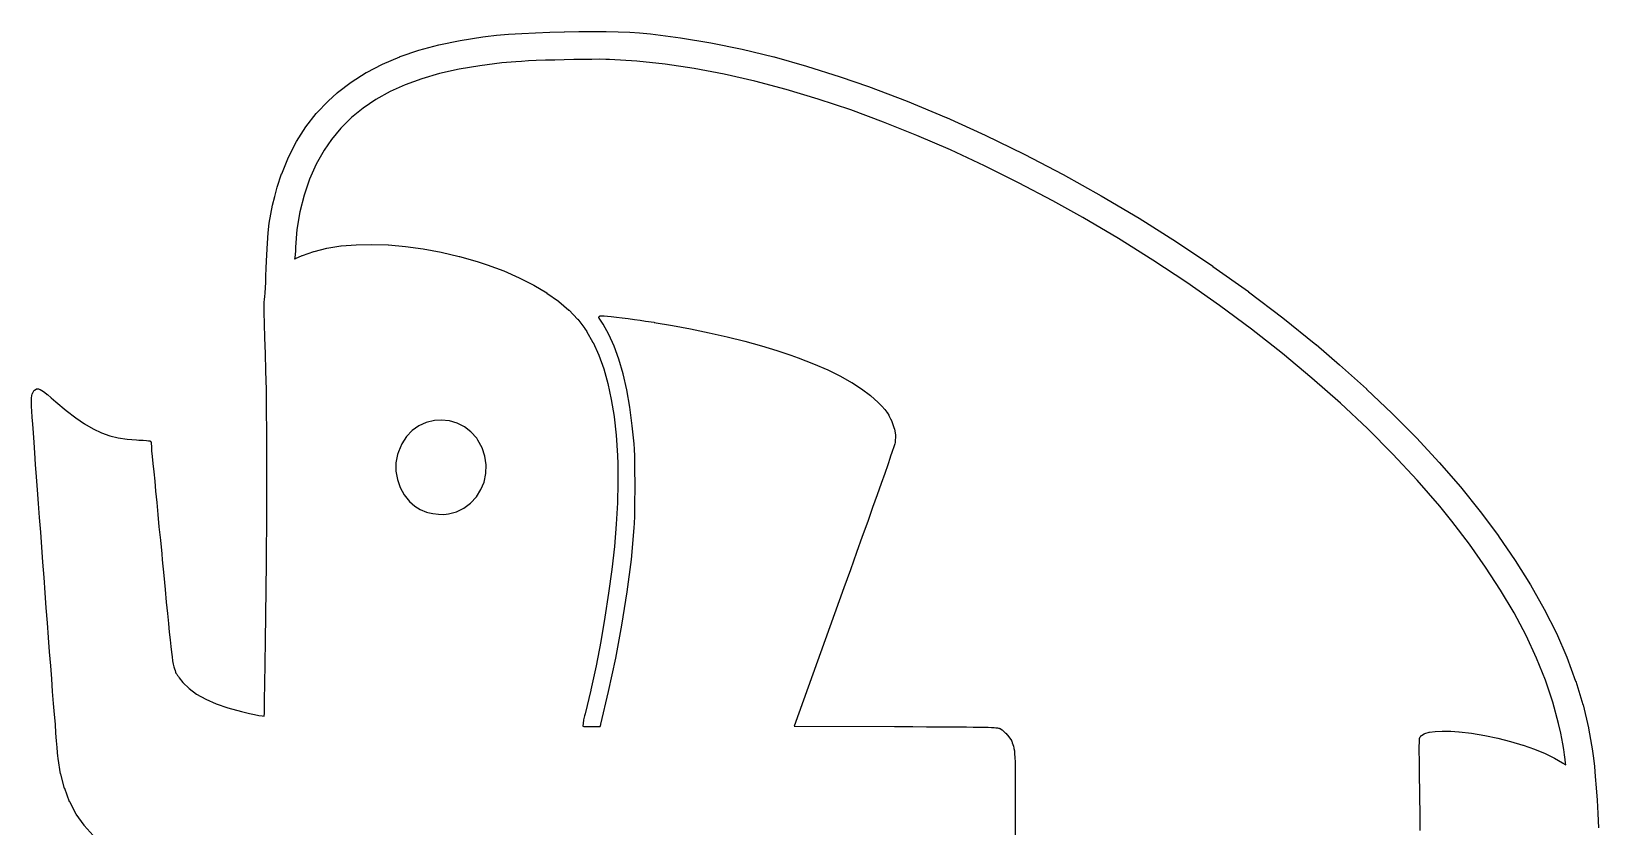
# Model space of a CAD drawing. Extents: x 145 to 168.2, y -88.9 to -63.3.
# Drawn here: x 154.51 to 159.67, y -83.3 to -80.68 of the extents above; entities that cross this region are included whole.
import ezdxf

# ---------------------------------------------------------------- set-up
doc = ezdxf.new("R2010")
doc.units = 0
doc.header["$MEASUREMENT"] = 0
doc.layers.add('BLACK', color=7, linetype='CONTINUOUS')

msp = doc.modelspace()

# ---------------------------------------------------------------- linework, layer by layer
at = {"layer": 'BLACK', "linetype": 'CONTINUOUS'}
for p, q in [((156.125, -80.6889), (156.17, -80.6865)), ((156.17, -80.6865), (156.217, -80.6846)), ((156.17, -80.6865), (156.17, -80.6865)), ((156.17, -80.6865), (156.17, -80.6865)), ((156.217, -80.6846), (156.264, -80.6832)), ((156.217, -80.6846), (156.217, -80.6846)), ((156.217, -80.6846), (156.217, -80.6846)), ((156.264, -80.6832), (156.264, -80.6832)), ((156.264, -80.6832), (156.265, -80.6832)), ((156.265, -80.6832), (156.312, -80.6824)), ((156.312, -80.6824), (156.358, -80.6821)), ((156.312, -80.6824), (156.312, -80.6824)), ((156.312, -80.6824), (156.312, -80.6824)), ((156.358, -80.6821), (156.358, -80.6821)), ((156.358, -80.6821), (156.358, -80.6821)), ((156.358, -80.6821), (156.401, -80.6824)), ((156.401, -80.6824), (156.402, -80.6825)), ((156.402, -80.6825), (156.402, -80.6824)), ((156.402, -80.6824), (156.442, -80.6834)), ((156.442, -80.6834), (156.442, -80.6834)), ((156.442, -80.6834), (156.442, -80.6834)), ((156.442, -80.6834), (156.48, -80.685)), ((156.48, -80.685), (156.48, -80.685)), ((156.48, -80.685), (156.48, -80.685)), ((156.48, -80.685), (156.512, -80.6873)), ((155.785, -80.7442), (155.851, -80.7264)), ((155.851, -80.7263), (155.921, -80.7117)), ((155.851, -80.7264), (155.851, -80.7263)), ((155.851, -80.7264), (155.851, -80.7264)), ((155.921, -80.7117), (155.996, -80.7002)), ((155.921, -80.7117), (155.921, -80.7117)), ((155.921, -80.7117), (155.921, -80.7117)), ((155.996, -80.7002), (156.005, -80.699)), ((155.996, -80.7002), (155.996, -80.7002)), ((155.996, -80.7002), (155.996, -80.7002)), ((156.005, -80.699), (156.041, -80.6952)), ((156.005, -80.699), (156.005, -80.699)), ((156.005, -80.699), (156.005, -80.699)), ((156.041, -80.6952), (156.081, -80.6918)), ((156.041, -80.6952), (156.041, -80.6952)), ((156.041, -80.6952), (156.041, -80.6952)), ((156.081, -80.6918), (156.124, -80.6889)), ((156.081, -80.6918), (156.081, -80.6918)), ((156.081, -80.6918), (156.081, -80.6918)), ((156.124, -80.6889), (156.125, -80.6889)), ((156.125, -80.6889), (156.125, -80.6889)), ((156.512, -80.6873), (156.512, -80.6873)), ((156.512, -80.6873), (156.512, -80.6873)), ((156.512, -80.6873), (156.548, -80.6907)), ((156.548, -80.6907), (156.548, -80.6907)), ((156.548, -80.6907), (156.548, -80.6907)), ((156.548, -80.6907), (156.647, -80.703)), ((156.647, -80.703), (156.647, -80.703)), ((156.647, -80.703), (156.647, -80.703)), ((156.647, -80.703), (156.747, -80.7196)), ((156.747, -80.7196), (156.747, -80.7197)), ((156.747, -80.7197), (156.747, -80.7197)), ((156.747, -80.7197), (156.85, -80.7408)), ((155.666, -80.7898), (155.723, -80.7655)), ((155.666, -80.7899), (155.666, -80.7898)), ((155.666, -80.79), (155.666, -80.7899)), ((155.723, -80.7654), (155.724, -80.7653)), ((155.723, -80.7655), (155.723, -80.7654)), ((155.724, -80.7653), (155.785, -80.7443)), ((155.785, -80.7443), (155.785, -80.7442)), ((155.785, -80.7443), (155.785, -80.7443)), ((156.059, -80.7861), (155.986, -80.7951)), ((156.105, -80.782), (156.059, -80.7861)), ((156.123, -80.7808), (156.105, -80.782)), ((156.146, -80.7796), (156.123, -80.7808)), ((156.172, -80.7785), (156.146, -80.7796)), ((156.146, -80.7796), (156.146, -80.7796)), ((156.202, -80.7774), (156.172, -80.7785)), ((156.172, -80.7785), (156.172, -80.7785)), ((156.233, -80.7765), (156.202, -80.7774)), ((156.264, -80.7757), (156.233, -80.7765)), ((156.233, -80.7765), (156.233, -80.7765)), ((156.296, -80.7751), (156.264, -80.7757)), ((156.264, -80.7757), (156.264, -80.7757)), ((156.326, -80.7746), (156.296, -80.7751)), ((156.296, -80.7751), (156.296, -80.7751)), ((156.355, -80.7743), (156.326, -80.7746)), ((156.326, -80.7746), (156.326, -80.7746)), ((156.38, -80.7742), (156.355, -80.7743)), ((156.355, -80.7743), (156.355, -80.7743)), ((156.401, -80.7744), (156.38, -80.7742)), ((156.413, -80.7747), (156.401, -80.7744)), ((156.503, -80.7798), (156.413, -80.7747)), ((156.596, -80.7896), (156.503, -80.7798)), ((156.692, -80.8039), (156.596, -80.7896)), ((156.85, -80.7408), (156.85, -80.7408)), ((156.85, -80.7408), (156.85, -80.7408)), ((156.85, -80.7408), (156.954, -80.7664)), ((156.954, -80.7664), (156.955, -80.7664)), ((156.955, -80.7664), (156.955, -80.7664)), ((156.955, -80.7664), (157.062, -80.7965)), ((155.563, -80.849), (155.612, -80.8179)), ((155.612, -80.8179), (155.613, -80.8178)), ((155.613, -80.8177), (155.666, -80.79)), ((155.613, -80.8178), (155.613, -80.8177)), ((155.795, -80.838), (155.741, -80.8578)), ((155.854, -80.8209), (155.795, -80.838)), ((155.918, -80.8067), (155.854, -80.8209)), ((155.986, -80.7951), (155.918, -80.8067)), ((156.791, -80.8226), (156.692, -80.8039)), ((156.892, -80.8457), (156.791, -80.8226)), ((157.062, -80.7965), (157.062, -80.7966)), ((157.062, -80.7966), (157.062, -80.7966)), ((157.062, -80.7966), (157.172, -80.8314)), ((157.172, -80.8314), (157.172, -80.8314)), ((157.172, -80.8314), (157.172, -80.8314)), ((157.172, -80.8314), (157.266, -80.8638)), ((155.487, -80.9115), (155.517, -80.8842)), ((155.517, -80.8842), (155.518, -80.8841)), ((155.518, -80.8839), (155.563, -80.8493)), ((155.518, -80.8841), (155.518, -80.8839)), ((155.563, -80.8492), (155.563, -80.849)), ((155.563, -80.8493), (155.563, -80.8492)), ((155.691, -80.8804), (155.644, -80.906)), ((155.741, -80.8578), (155.691, -80.8804)), ((156.995, -80.8731), (156.892, -80.8457)), ((157.1, -80.9048), (156.995, -80.8731)), ((157.266, -80.8638), (157.266, -80.8638)), ((157.266, -80.8638), (157.266, -80.8638)), ((157.266, -80.8638), (157.393, -80.9122)), ((155.449, -80.9517), (155.487, -80.9117)), ((155.487, -80.9116), (155.487, -80.9115)), ((155.487, -80.9117), (155.487, -80.9116)), ((155.602, -80.9345), (155.564, -80.9661)), ((155.644, -80.906), (155.602, -80.9345)), ((157.207, -80.9407), (157.1, -80.9048)), ((157.315, -80.9806), (157.207, -80.9407)), ((157.393, -80.9122), (157.393, -80.9122)), ((157.393, -80.9122), (157.393, -80.9122)), ((157.393, -80.9122), (157.521, -80.9655)), ((155.414, -80.9963), (155.448, -80.9521)), ((155.414, -80.9965), (155.414, -80.9963)), ((155.448, -80.9521), (155.449, -80.9519)), ((155.449, -80.9519), (155.449, -80.9517)), ((155.564, -80.9661), (155.529, -81.0007)), ((157.425, -81.0246), (157.315, -80.9806)), ((157.521, -80.9655), (157.521, -80.9656)), ((157.521, -80.9656), (157.522, -80.9656)), ((157.522, -80.9656), (157.65, -81.0236)), ((155.356, -81.0962), (155.383, -81.045)), ((155.383, -81.0446), (155.414, -80.9967)), ((155.383, -81.0448), (155.383, -81.0446)), ((155.383, -81.045), (155.383, -81.0448)), ((155.414, -80.9967), (155.414, -80.9965)), ((155.498, -81.0385), (155.474, -81.0736)), ((155.529, -81.0007), (155.498, -81.0385)), ((157.535, -81.0726), (157.425, -81.0246)), ((157.65, -81.0236), (157.65, -81.0237)), ((157.65, -81.0237), (157.65, -81.0237)), ((157.65, -81.0237), (157.778, -81.0861)), ((155.334, -81.1507), (155.356, -81.0966)), ((155.356, -81.0964), (155.356, -81.0962)), ((155.356, -81.0966), (155.356, -81.0964)), ((155.474, -81.0736), (155.448, -81.1195)), ((157.647, -81.1244), (157.535, -81.0726)), ((157.778, -81.0861), (157.778, -81.0861)), ((157.778, -81.0861), (157.778, -81.0862)), ((157.778, -81.0862), (157.906, -81.1528)), ((155.333, -81.1509), (155.334, -81.1507)), ((155.333, -81.1511), (155.333, -81.1509)), ((155.448, -81.1195), (155.426, -81.169)), ((157.759, -81.1802), (157.647, -81.1244)), ((155.311, -81.2252), (155.319, -81.1953)), ((155.319, -81.195), (155.333, -81.1511)), ((155.319, -81.1952), (155.319, -81.195)), ((155.319, -81.1953), (155.319, -81.1952)), ((155.426, -81.169), (155.408, -81.2215)), ((157.872, -81.2396), (157.759, -81.1802)), ((157.906, -81.1528), (157.906, -81.1528)), ((157.906, -81.1528), (157.906, -81.1528)), ((157.906, -81.1528), (158.032, -81.2233)), ((155.304, -81.2544), (155.311, -81.2254)), ((155.311, -81.2253), (155.311, -81.2252)), ((155.311, -81.2254), (155.311, -81.2253)), ((155.408, -81.2215), (155.394, -81.2766)), ((157.971, -81.2948), (157.872, -81.2396)), ((158.032, -81.2233), (158.032, -81.2233)), ((158.032, -81.2233), (158.032, -81.2234)), ((158.032, -81.2234), (158.157, -81.2974)), ((155.293, -81.3134), (155.298, -81.2836)), ((155.298, -81.2834), (155.304, -81.2545)), ((155.298, -81.2835), (155.298, -81.2834)), ((155.298, -81.2836), (155.298, -81.2835)), ((155.304, -81.2545), (155.304, -81.2544)), ((155.304, -81.2545), (155.304, -81.2545)), ((155.394, -81.2766), (155.384, -81.3338)), ((158.088, -81.3635), (157.971, -81.2948)), ((158.157, -81.2974), (158.157, -81.2975)), ((158.157, -81.2975), (158.157, -81.2975)), ((158.157, -81.2975), (158.279, -81.375)), ((155.287, -81.3796), (155.29, -81.3453)), ((155.29, -81.3452), (155.293, -81.3136)), ((155.29, -81.3453), (155.29, -81.3452)), ((155.29, -81.3452), (155.29, -81.3452)), ((155.293, -81.3135), (155.293, -81.3134)), ((155.293, -81.3136), (155.293, -81.3135)), ((155.384, -81.3338), (155.379, -81.3927)), ((155.285, -81.4177), (155.287, -81.3798)), ((155.287, -81.3797), (155.287, -81.3796)), ((155.287, -81.3798), (155.287, -81.3797)), ((155.379, -81.4041), (155.378, -81.4168)), ((155.379, -81.3927), (155.379, -81.404)), ((155.379, -81.404), (155.379, -81.404)), ((155.379, -81.404), (155.379, -81.4041)), ((155.402, -81.4197), (155.44, -81.4063)), ((155.44, -81.4063), (155.441, -81.4062)), ((155.44, -81.4063), (155.44, -81.4063)), ((155.441, -81.4062), (155.483, -81.3959)), ((155.483, -81.3959), (155.529, -81.3886)), ((155.483, -81.3959), (155.483, -81.3959)), ((155.483, -81.3959), (155.483, -81.3959)), ((155.529, -81.3886), (155.529, -81.3886)), ((155.529, -81.3886), (155.53, -81.3886)), ((155.53, -81.3886), (155.579, -81.3844)), ((155.579, -81.3844), (155.631, -81.3833)), ((155.579, -81.3844), (155.579, -81.3844)), ((155.579, -81.3844), (155.579, -81.3844)), ((155.631, -81.3833), (155.631, -81.3833)), ((155.631, -81.3833), (155.631, -81.3833)), ((155.631, -81.3833), (155.685, -81.3852)), ((155.685, -81.3852), (155.686, -81.3852)), ((155.686, -81.3852), (155.686, -81.3852)), ((155.686, -81.3852), (155.742, -81.3901)), ((155.742, -81.3901), (155.742, -81.3901)), ((155.742, -81.3901), (155.742, -81.3901)), ((155.742, -81.3901), (155.8, -81.3981)), ((155.8, -81.3981), (155.8, -81.3981)), ((155.8, -81.3981), (155.8, -81.3981)), ((155.8, -81.3981), (155.859, -81.4091)), ((158.202, -81.4348), (158.088, -81.3635)), ((158.279, -81.375), (158.279, -81.375)), ((158.279, -81.375), (158.279, -81.375)), ((158.279, -81.375), (158.399, -81.4555)), ((155.283, -81.4604), (155.285, -81.4178)), ((155.283, -81.4605), (155.283, -81.4604)), ((155.283, -81.464), (155.283, -81.4605)), ((155.283, -81.4605), (155.283, -81.4605)), ((155.285, -81.4178), (155.285, -81.4177)), ((155.285, -81.4178), (155.285, -81.4178)), ((155.377, -81.427), (155.376, -81.4314)), ((155.376, -81.4314), (155.378, -81.4304)), ((155.378, -81.4168), (155.377, -81.4269)), ((155.377, -81.4269), (155.377, -81.4269)), ((155.377, -81.4269), (155.377, -81.427)), ((155.378, -81.4168), (155.378, -81.4168)), ((155.378, -81.4168), (155.378, -81.4168)), ((155.378, -81.4304), (155.379, -81.4303)), ((155.378, -81.4304), (155.378, -81.4304)), ((155.379, -81.4303), (155.401, -81.4198)), ((155.401, -81.4198), (155.402, -81.4198)), ((155.402, -81.4198), (155.402, -81.4197)), ((155.859, -81.4091), (155.859, -81.4091)), ((155.859, -81.4091), (155.859, -81.4091)), ((155.859, -81.4091), (155.918, -81.4231)), ((155.918, -81.4231), (155.918, -81.4231)), ((155.918, -81.4231), (155.919, -81.4231)), ((155.919, -81.4231), (155.978, -81.4401)), ((155.978, -81.4401), (155.978, -81.4401)), ((155.978, -81.4401), (155.978, -81.4401)), ((155.978, -81.4401), (156.01, -81.4503)), ((156.01, -81.4503), (156.01, -81.4504)), ((156.01, -81.4504), (156.01, -81.4504)), ((156.01, -81.4504), (156.065, -81.4707)), ((158.313, -81.5085), (158.202, -81.4348)), ((158.399, -81.4555), (158.399, -81.4556)), ((158.399, -81.4556), (158.399, -81.4556)), ((158.399, -81.4556), (158.516, -81.5389)), ((155.281, -81.5266), (155.282, -81.5074)), ((155.282, -81.4862), (155.283, -81.464)), ((155.282, -81.5074), (155.282, -81.4862)), ((155.282, -81.4862), (155.282, -81.4862)), ((156.065, -81.4707), (156.065, -81.4708)), ((156.065, -81.4708), (156.065, -81.4708)), ((156.065, -81.4708), (156.116, -81.4931)), ((156.116, -81.4931), (156.116, -81.4932)), ((156.116, -81.4932), (156.116, -81.4933)), ((156.116, -81.4933), (156.164, -81.5174)), ((158.421, -81.5845), (158.313, -81.5085)), ((155.278, -81.5639), (155.279, -81.5558)), ((155.279, -81.5558), (155.28, -81.5431)), ((155.28, -81.5431), (155.281, -81.5266)), ((156.164, -81.5174), (156.164, -81.5175)), ((156.164, -81.5175), (156.164, -81.5175)), ((156.164, -81.5175), (156.207, -81.5433)), ((156.207, -81.5433), (156.207, -81.5434)), ((156.207, -81.5434), (156.207, -81.5435)), ((156.207, -81.5435), (156.245, -81.5707)), ((158.516, -81.5389), (158.516, -81.539)), ((158.516, -81.539), (158.516, -81.539)), ((158.516, -81.539), (158.629, -81.6249)), ((155.276, -81.5731), (155.278, -81.5651)), ((155.276, -81.5733), (155.276, -81.5731)), ((155.276, -81.5735), (155.276, -81.5733)), ((155.276, -81.5838), (155.276, -81.5735)), ((155.276, -81.584), (155.276, -81.5838)), ((155.276, -81.5841), (155.276, -81.584)), ((155.276, -81.5975), (155.276, -81.5841)), ((155.276, -81.5976), (155.276, -81.5975)), ((155.276, -81.5977), (155.276, -81.5976)), ((155.276, -81.6149), (155.276, -81.5977)), ((155.276, -81.615), (155.276, -81.6149)), ((155.277, -81.6369), (155.276, -81.615)), ((155.276, -81.615), (155.276, -81.615)), ((155.278, -81.5649), (155.278, -81.5639)), ((155.278, -81.565), (155.278, -81.5649)), ((155.278, -81.5651), (155.278, -81.565)), ((156.245, -81.5707), (156.246, -81.5709)), ((156.246, -81.5709), (156.246, -81.571)), ((156.246, -81.571), (156.279, -81.5995)), ((156.279, -81.5995), (156.28, -81.5997)), ((156.28, -81.5997), (156.28, -81.5998)), ((156.28, -81.5998), (156.308, -81.6295)), ((158.526, -81.6625), (158.421, -81.5845)), ((155.277, -81.645), (155.277, -81.6369)), ((155.277, -81.6369), (155.277, -81.6369)), ((155.277, -81.6369), (155.277, -81.6369)), ((155.279, -81.6911), (155.277, -81.645)), ((156.308, -81.6295), (156.308, -81.6298)), ((156.308, -81.6298), (156.309, -81.63)), ((156.309, -81.63), (156.332, -81.6606)), ((156.332, -81.6606), (156.332, -81.6608)), ((156.332, -81.6608), (156.332, -81.6609)), ((156.332, -81.6609), (156.337, -81.6683)), ((156.378, -81.6227), (156.379, -81.622)), ((156.378, -81.6229), (156.378, -81.6227)), ((156.378, -81.623), (156.378, -81.6229)), ((156.378, -81.6237), (156.378, -81.623)), ((156.378, -81.6245), (156.378, -81.6237)), ((156.378, -81.6246), (156.378, -81.6245)), ((156.378, -81.6247), (156.378, -81.6246)), ((156.379, -81.6254), (156.378, -81.6247)), ((156.379, -81.6205), (156.38, -81.6199)), ((156.379, -81.6211), (156.379, -81.6205)), ((156.379, -81.6212), (156.379, -81.6211)), ((156.379, -81.6213), (156.379, -81.6212)), ((156.379, -81.622), (156.379, -81.6213)), ((156.379, -81.6261), (156.379, -81.6254)), ((156.379, -81.6262), (156.379, -81.6261)), ((156.379, -81.6263), (156.379, -81.6262)), ((156.392, -81.6463), (156.379, -81.6263)), ((156.38, -81.6198), (156.381, -81.6194)), ((156.38, -81.6199), (156.38, -81.6198)), ((156.38, -81.6199), (156.38, -81.6199)), ((156.381, -81.619), (156.382, -81.6189)), ((156.381, -81.6194), (156.381, -81.619)), ((156.381, -81.619), (156.381, -81.619)), ((156.382, -81.6188), (156.383, -81.6186)), ((156.382, -81.6189), (156.382, -81.6188)), ((156.383, -81.6186), (156.383, -81.6186)), ((156.383, -81.6186), (156.383, -81.6186)), ((156.383, -81.6186), (156.391, -81.6186)), ((156.391, -81.6186), (156.391, -81.6186)), ((156.391, -81.6186), (156.391, -81.6186)), ((156.391, -81.6186), (156.395, -81.6188)), ((156.411, -81.6795), (156.392, -81.6463)), ((156.395, -81.6188), (156.396, -81.6189)), ((156.396, -81.6189), (156.396, -81.6188)), ((156.396, -81.6188), (156.406, -81.6197)), ((156.406, -81.6197), (156.406, -81.6197)), ((156.406, -81.6197), (156.406, -81.6197)), ((156.406, -81.6197), (156.419, -81.6212)), ((156.419, -81.6212), (156.419, -81.6212)), ((156.419, -81.6212), (156.419, -81.6212)), ((156.419, -81.6212), (156.436, -81.6231)), ((156.436, -81.6231), (156.436, -81.6231)), ((156.436, -81.6231), (156.436, -81.6231)), ((156.436, -81.6231), (156.455, -81.6253)), ((156.455, -81.6253), (156.455, -81.6254)), ((156.455, -81.6254), (156.455, -81.6254)), ((156.455, -81.6254), (156.475, -81.6278)), ((156.475, -81.6278), (156.475, -81.6278)), ((156.475, -81.6278), (156.475, -81.6278)), ((156.475, -81.6278), (156.495, -81.6304)), ((156.495, -81.6304), (156.495, -81.6304)), ((156.495, -81.6304), (156.495, -81.6304)), ((156.495, -81.6304), (156.514, -81.633)), ((156.514, -81.633), (156.514, -81.6331)), ((156.514, -81.6331), (156.514, -81.6331)), ((156.514, -81.6331), (156.532, -81.6355)), ((156.532, -81.6355), (156.532, -81.6356)), ((156.532, -81.6356), (156.532, -81.6356)), ((156.532, -81.6356), (156.56, -81.6398)), ((156.56, -81.6398), (156.56, -81.6399)), ((156.56, -81.6399), (156.56, -81.6399)), ((156.56, -81.6399), (156.62, -81.6499)), ((156.62, -81.6499), (156.62, -81.65)), ((156.62, -81.65), (156.62, -81.65)), ((156.62, -81.65), (156.68, -81.6615)), ((156.68, -81.6615), (156.68, -81.6615)), ((156.68, -81.6615), (156.68, -81.6615)), ((156.68, -81.6615), (156.741, -81.6742)), ((158.628, -81.7421), (158.526, -81.6625)), ((158.629, -81.6249), (158.629, -81.6249)), ((158.629, -81.6249), (158.629, -81.625)), ((158.629, -81.625), (158.738, -81.7131)), ((155.281, -81.7426), (155.279, -81.6911)), ((156.337, -81.6683), (156.337, -81.6684)), ((156.337, -81.6684), (156.337, -81.6685)), ((156.337, -81.6685), (156.358, -81.7063)), ((156.358, -81.7063), (156.359, -81.7066)), ((156.359, -81.7066), (156.359, -81.7067)), ((156.359, -81.7067), (156.378, -81.7477)), ((156.428, -81.7179), (156.411, -81.6795)), ((156.444, -81.7613), (156.428, -81.7179)), ((156.741, -81.6742), (156.741, -81.6742)), ((156.741, -81.6742), (156.741, -81.6742)), ((156.741, -81.6742), (156.8, -81.6879)), ((156.8, -81.6879), (156.8, -81.6879)), ((156.8, -81.6879), (156.8, -81.6879)), ((156.8, -81.6879), (156.858, -81.7024)), ((156.858, -81.7024), (156.858, -81.7024)), ((156.858, -81.7024), (156.858, -81.7024)), ((156.858, -81.7024), (156.913, -81.7174)), ((156.913, -81.7174), (156.913, -81.7174)), ((156.913, -81.7174), (156.913, -81.7174)), ((156.913, -81.7174), (156.964, -81.7327)), ((158.738, -81.7131), (158.738, -81.7132)), ((158.738, -81.7132), (158.739, -81.7132)), ((158.739, -81.7132), (158.816, -81.7795)), ((155.282, -81.7996), (155.281, -81.7426)), ((156.378, -81.7477), (156.378, -81.7479)), ((156.378, -81.7479), (156.378, -81.7481)), ((156.378, -81.7481), (156.394, -81.7925)), ((156.458, -81.8094), (156.444, -81.7613)), ((156.964, -81.7327), (156.964, -81.7327)), ((156.964, -81.7327), (156.964, -81.7327)), ((156.964, -81.7327), (157.01, -81.7481)), ((157.01, -81.7481), (157.01, -81.7482)), ((157.01, -81.7482), (157.01, -81.7482)), ((157.01, -81.7482), (157.034, -81.7567)), ((157.034, -81.7567), (157.034, -81.7567)), ((157.034, -81.7567), (157.034, -81.7567)), ((157.034, -81.7567), (157.085, -81.7766)), ((158.725, -81.8234), (158.628, -81.7421)), ((155.284, -81.8618), (155.282, -81.7996)), ((155.282, -81.7996), (155.282, -81.7996)), ((156.394, -81.7925), (156.394, -81.7926)), ((156.394, -81.7926), (156.394, -81.7928)), ((156.394, -81.7928), (156.408, -81.8409)), ((156.47, -81.8621), (156.458, -81.8094)), ((157.085, -81.7766), (157.085, -81.7767)), ((157.085, -81.7767), (157.085, -81.7767)), ((157.085, -81.7767), (157.132, -81.7966)), ((157.132, -81.7966), (157.132, -81.7967)), ((157.132, -81.7967), (157.132, -81.7967)), ((157.132, -81.7967), (157.173, -81.8169)), ((157.173, -81.8169), (157.173, -81.8169)), ((157.173, -81.8169), (157.173, -81.817)), ((157.173, -81.817), (157.21, -81.8375)), ((158.816, -81.7795), (158.816, -81.7795)), ((158.816, -81.7795), (158.816, -81.7795)), ((158.816, -81.7795), (158.905, -81.8593)), ((154.514, -81.8741), (154.518, -81.8654)), ((154.518, -81.865), (154.519, -81.8645)), ((154.518, -81.8654), (154.518, -81.865)), ((154.519, -81.8637), (154.52, -81.8633)), ((154.519, -81.864), (154.519, -81.8637)), ((154.519, -81.8643), (154.519, -81.864)), ((154.519, -81.8645), (154.519, -81.8643)), ((154.52, -81.8633), (154.526, -81.8597)), ((154.526, -81.8595), (154.527, -81.8593)), ((154.526, -81.8596), (154.526, -81.8595)), ((154.526, -81.8597), (154.526, -81.8596)), ((154.527, -81.8593), (154.527, -81.8591)), ((154.527, -81.8591), (154.528, -81.8591)), ((154.528, -81.8591), (154.528, -81.859)), ((154.528, -81.859), (154.528, -81.859)), ((154.528, -81.859), (154.529, -81.859)), ((154.529, -81.859), (154.529, -81.8589)), ((154.529, -81.8589), (154.533, -81.859)), ((154.533, -81.859), (154.533, -81.8591)), ((154.533, -81.8591), (154.534, -81.8592)), ((154.534, -81.8592), (154.538, -81.8606)), ((154.538, -81.8606), (154.539, -81.8608)), ((154.539, -81.8608), (154.539, -81.8609)), ((154.539, -81.8609), (154.545, -81.864)), ((154.545, -81.864), (154.545, -81.8642)), ((154.545, -81.8642), (154.545, -81.8643)), ((154.545, -81.8643), (154.553, -81.8694)), ((154.553, -81.8694), (154.553, -81.8695)), ((154.553, -81.8695), (154.553, -81.8696)), ((154.553, -81.8696), (154.562, -81.8773)), ((155.284, -81.9291), (155.284, -81.8618)), ((155.284, -81.8618), (155.284, -81.8618)), ((156.408, -81.8409), (156.408, -81.8411)), ((156.408, -81.8411), (156.408, -81.8413)), ((156.408, -81.8413), (156.419, -81.8934)), ((156.48, -81.9191), (156.47, -81.8621)), ((157.21, -81.8375), (157.21, -81.8376)), ((157.21, -81.8376), (157.211, -81.8376)), ((157.211, -81.8376), (157.243, -81.8586)), ((157.243, -81.8586), (157.243, -81.8587)), ((157.243, -81.8587), (157.243, -81.8588)), ((157.243, -81.8588), (157.272, -81.8805)), ((158.819, -81.906), (158.725, -81.8234)), ((158.905, -81.8593), (158.905, -81.8594)), ((158.905, -81.8594), (158.905, -81.8594)), ((158.905, -81.8594), (158.989, -81.9396)), ((154.51, -81.9021), (154.511, -81.8896)), ((154.51, -81.9023), (154.51, -81.9021)), ((154.51, -81.9026), (154.51, -81.9023)), ((154.51, -81.9072), (154.51, -81.9026)), ((154.51, -81.9073), (154.51, -81.9072)), ((154.51, -81.9072), (154.51, -81.9072)), ((154.511, -81.9172), (154.51, -81.9073)), ((154.511, -81.8889), (154.513, -81.8754)), ((154.511, -81.8893), (154.511, -81.8889)), ((154.511, -81.8896), (154.511, -81.8893)), ((154.512, -81.9321), (154.511, -81.9172)), ((154.511, -81.9172), (154.511, -81.9172)), ((154.511, -81.9172), (154.511, -81.9172)), ((154.513, -81.8748), (154.514, -81.8741)), ((154.513, -81.8754), (154.513, -81.8748)), ((154.562, -81.8773), (154.563, -81.8773)), ((154.563, -81.8773), (154.563, -81.8774)), ((154.563, -81.8774), (154.575, -81.888)), ((154.575, -81.888), (154.575, -81.888)), ((154.575, -81.888), (154.575, -81.888)), ((154.575, -81.888), (154.591, -81.902)), ((154.591, -81.902), (154.625, -81.9299)), ((156.419, -81.8934), (156.419, -81.8935)), ((156.419, -81.8935), (156.419, -81.8937)), ((156.419, -81.8937), (156.428, -81.9502)), ((156.488, -81.9802), (156.48, -81.9191)), ((157.272, -81.8805), (157.272, -81.8807)), ((157.272, -81.8807), (157.272, -81.8808)), ((157.272, -81.8808), (157.297, -81.9033)), ((157.297, -81.9033), (157.297, -81.9034)), ((157.297, -81.9034), (157.297, -81.9035)), ((157.297, -81.9035), (157.309, -81.916)), ((157.309, -81.916), (157.309, -81.9161)), ((157.309, -81.9161), (157.31, -81.9161)), ((157.31, -81.9161), (157.319, -81.9265)), ((158.908, -81.9897), (158.819, -81.906)), ((154.513, -81.9517), (154.512, -81.9321)), ((154.512, -81.9321), (154.512, -81.9321)), ((154.512, -81.9321), (154.512, -81.9321)), ((154.515, -81.9755), (154.513, -81.9517)), ((154.513, -81.9517), (154.513, -81.9517)), ((154.513, -81.9517), (154.513, -81.9517)), ((154.517, -82.0034), (154.515, -81.9755)), ((154.515, -81.9755), (154.515, -81.9755)), ((154.515, -81.9755), (154.515, -81.9755)), ((154.625, -81.9299), (154.656, -81.9542)), ((154.656, -81.9542), (154.685, -81.9744)), ((154.685, -81.9744), (154.713, -81.9909)), ((155.285, -82.0013), (155.284, -81.9291)), ((155.81, -81.9697), (155.786, -81.9808)), ((155.837, -81.9632), (155.81, -81.9697)), ((155.859, -81.9617), (155.837, -81.9632)), ((155.886, -81.9643), (155.859, -81.9617)), ((155.912, -81.9719), (155.886, -81.9643)), ((155.936, -81.9841), (155.912, -81.9719)), ((156.428, -81.9502), (156.428, -81.9503)), ((156.428, -81.9503), (156.428, -81.9504)), ((156.428, -81.9504), (156.435, -82.0115)), ((157.319, -81.9265), (157.319, -81.9267)), ((157.319, -81.9267), (157.319, -81.9268)), ((157.319, -81.9268), (157.326, -81.936)), ((157.326, -81.936), (157.326, -81.9362)), ((157.326, -81.9362), (157.327, -81.9364)), ((157.327, -81.9364), (157.332, -81.9459)), ((157.332, -81.9459), (157.332, -81.946)), ((157.332, -81.946), (157.333, -81.9462)), ((157.333, -81.9462), (157.338, -81.9571)), ((157.338, -81.9571), (157.338, -81.9573)), ((157.338, -81.9573), (157.338, -81.9574)), ((157.338, -81.9574), (157.342, -81.9657)), ((157.342, -81.9657), (157.342, -81.9659)), ((157.342, -81.9659), (157.342, -81.9661)), ((157.342, -81.9661), (157.35, -81.9892)), ((158.989, -81.9396), (158.989, -81.9396)), ((158.989, -81.9396), (158.989, -81.9397)), ((158.989, -81.9397), (159.069, -82.0201)), ((154.519, -82.0349), (154.517, -82.0034)), ((154.517, -82.0034), (154.517, -82.0034)), ((154.713, -81.9909), (154.741, -82.0038)), ((154.741, -82.0038), (154.768, -82.0136)), ((154.768, -82.0136), (154.796, -82.0205)), ((154.796, -82.0205), (154.825, -82.0249)), ((154.825, -82.0249), (154.856, -82.0271)), ((154.856, -82.0271), (154.864, -82.0274)), ((154.864, -82.0274), (154.864, -82.0274)), ((154.864, -82.0274), (154.864, -82.0274)), ((154.864, -82.0274), (154.878, -82.028)), ((154.878, -82.028), (154.878, -82.028)), ((154.878, -82.028), (154.878, -82.028)), ((154.878, -82.028), (154.889, -82.0287)), ((155.285, -82.0783), (155.285, -82.0013)), ((155.745, -82.016), (155.729, -82.0395)), ((155.764, -81.9963), (155.745, -82.016)), ((155.786, -81.9808), (155.764, -81.9963)), ((155.957, -82.0004), (155.936, -81.9841)), ((155.976, -82.0207), (155.957, -82.0004)), ((155.98, -82.0275), (155.976, -82.0207)), ((155.994, -82.0533), (155.98, -82.0275)), ((156.435, -82.0115), (156.435, -82.0116)), ((156.435, -82.0116), (156.435, -82.0117)), ((156.435, -82.0117), (156.439, -82.0777)), ((156.494, -82.0403), (156.488, -81.9802)), ((157.35, -81.9892), (157.35, -81.9896)), ((157.35, -81.9896), (157.351, -81.99)), ((157.351, -81.99), (157.354, -82.0118)), ((157.354, -82.0128), (157.353, -82.0345)), ((157.354, -82.0118), (157.354, -82.0123)), ((157.354, -82.0123), (157.354, -82.0128)), ((158.992, -82.0742), (158.908, -81.9897)), ((159.069, -82.0201), (159.069, -82.0202)), ((159.069, -82.0202), (159.069, -82.0202)), ((159.069, -82.0202), (159.144, -82.1008)), ((154.522, -82.0698), (154.519, -82.0349)), ((154.519, -82.0349), (154.519, -82.0349)), ((154.524, -82.1076), (154.522, -82.0698)), ((154.522, -82.0698), (154.522, -82.0698)), ((154.889, -82.0287), (154.889, -82.0287)), ((154.889, -82.0287), (154.889, -82.0287)), ((154.889, -82.0287), (154.896, -82.0294)), ((154.896, -82.0294), (154.897, -82.0294)), ((154.897, -82.0294), (154.897, -82.0294)), ((154.897, -82.0294), (154.9, -82.03)), ((154.9, -82.03), (154.9, -82.0302)), ((154.9, -82.0302), (154.901, -82.0304)), ((154.901, -82.0304), (154.901, -82.0305)), ((154.901, -82.0305), (154.901, -82.0306)), ((154.901, -82.0306), (154.902, -82.031)), ((154.902, -82.031), (154.902, -82.0314)), ((154.902, -82.0314), (154.902, -82.0316)), ((154.902, -82.0316), (154.903, -82.0318)), ((154.903, -82.0318), (154.903, -82.0323)), ((154.903, -82.0323), (154.903, -82.0328)), ((154.903, -82.0328), (154.903, -82.0331)), ((154.903, -82.0331), (154.903, -82.0333)), ((154.903, -82.0333), (154.903, -82.0339)), ((154.903, -82.0339), (154.904, -82.0345)), ((154.904, -82.0345), (154.904, -82.0347)), ((154.904, -82.0347), (154.904, -82.0389)), ((154.904, -82.0389), (154.905, -82.0484)), ((154.905, -82.0484), (154.905, -82.0484)), ((154.905, -82.0484), (154.906, -82.0628)), ((154.906, -82.0628), (154.906, -82.0628)), ((154.906, -82.0628), (154.908, -82.0817)), ((155.285, -82.16), (155.285, -82.0783)), ((155.715, -82.0744), (155.71, -82.1018)), ((155.718, -82.0666), (155.715, -82.0744)), ((155.729, -82.0395), (155.718, -82.0666)), ((156.003, -82.0807), (155.994, -82.0533)), ((156.439, -82.0777), (156.439, -82.0778)), ((156.439, -82.0778), (156.439, -82.0778)), ((156.439, -82.0778), (156.44, -82.1054)), ((156.495, -82.0578), (156.494, -82.0403)), ((156.496, -82.08), (156.495, -82.0578)), ((157.344, -82.0647), (157.337, -82.0842)), ((157.349, -82.0499), (157.344, -82.0646)), ((157.344, -82.0646), (157.344, -82.0646)), ((157.344, -82.0646), (157.344, -82.0647)), ((157.352, -82.0401), (157.349, -82.0498)), ((157.349, -82.0498), (157.349, -82.0499)), ((157.349, -82.0499), (157.349, -82.0499)), ((157.353, -82.0355), (157.352, -82.0399)), ((157.352, -82.0399), (157.352, -82.04)), ((157.352, -82.04), (157.352, -82.0401)), ((157.353, -82.0345), (157.353, -82.035)), ((157.353, -82.035), (157.353, -82.0355)), ((159.072, -82.1594), (158.992, -82.0742)), ((154.527, -82.1482), (154.524, -82.1076)), ((154.524, -82.1076), (154.524, -82.1076)), ((154.908, -82.0817), (154.908, -82.0817)), ((154.908, -82.0817), (154.91, -82.1048)), ((154.91, -82.1048), (154.913, -82.1318)), ((155.71, -82.1018), (155.71, -82.1298)), ((155.71, -82.1298), (155.715, -82.1575)), ((156.007, -82.1092), (156.003, -82.0807)), ((156.006, -82.1379), (156.007, -82.1092)), ((156.44, -82.1054), (156.44, -82.1055)), ((156.44, -82.1055), (156.44, -82.1055)), ((156.44, -82.1055), (156.44, -82.1089)), ((156.44, -82.1089), (156.44, -82.1089)), ((156.44, -82.1089), (156.441, -82.1677)), ((156.497, -82.1058), (156.496, -82.08)), ((156.497, -82.1342), (156.497, -82.1058)), ((157.329, -82.1086), (157.319, -82.1374)), ((157.337, -82.0843), (157.329, -82.1085)), ((157.329, -82.1085), (157.329, -82.1085)), ((157.329, -82.1085), (157.329, -82.1086)), ((157.337, -82.0842), (157.337, -82.0842)), ((157.337, -82.0842), (157.337, -82.0843)), ((159.144, -82.1008), (159.144, -82.1009)), ((159.144, -82.1009), (159.144, -82.1009)), ((159.144, -82.1009), (159.214, -82.1816)), ((154.53, -82.1911), (154.527, -82.1482)), ((154.527, -82.1482), (154.527, -82.1482)), ((154.913, -82.1318), (154.913, -82.1318)), ((154.913, -82.1318), (154.916, -82.1624)), ((154.916, -82.1624), (154.916, -82.1624)), ((154.916, -82.1624), (154.919, -82.1961)), ((155.285, -82.2463), (155.285, -82.16)), ((155.715, -82.1575), (155.724, -82.1839)), ((155.99, -82.1899), (156, -82.1659)), ((156, -82.1659), (156.006, -82.1379)), ((156.441, -82.1679), (156.439, -82.2343)), ((156.441, -82.1677), (156.441, -82.1678)), ((156.441, -82.1678), (156.441, -82.1679)), ((156.498, -82.1642), (156.497, -82.1342)), ((156.497, -82.1342), (156.497, -82.1342)), ((156.498, -82.1947), (156.498, -82.1642)), ((157.307, -82.1707), (157.294, -82.2082)), ((157.319, -82.1374), (157.307, -82.1707)), ((157.307, -82.1707), (157.307, -82.1707)), ((157.307, -82.1707), (157.307, -82.1707)), ((157.319, -82.1374), (157.319, -82.1374)), ((157.319, -82.1374), (157.319, -82.1374)), ((159.146, -82.245), (159.072, -82.1594)), ((159.214, -82.1816), (159.214, -82.1817)), ((159.214, -82.1817), (159.214, -82.1817)), ((159.214, -82.1817), (159.279, -82.2624)), ((154.534, -82.236), (154.53, -82.1911)), ((154.53, -82.1911), (154.53, -82.1911)), ((154.919, -82.1961), (154.923, -82.2328)), ((154.923, -82.2328), (154.923, -82.2328)), ((154.923, -82.2328), (154.926, -82.272)), ((155.724, -82.1839), (155.737, -82.2081)), ((155.737, -82.2081), (155.755, -82.2294)), ((155.755, -82.2294), (155.755, -82.2299)), ((155.755, -82.2299), (155.772, -82.2451)), ((155.956, -82.2351), (155.975, -82.2144)), ((155.975, -82.2144), (155.99, -82.1899)), ((156.439, -82.2344), (156.435, -82.3045)), ((156.439, -82.2343), (156.439, -82.2344)), ((156.439, -82.2344), (156.439, -82.2344)), ((156.497, -82.2247), (156.498, -82.1947)), ((156.497, -82.2531), (156.497, -82.2247)), ((157.294, -82.2082), (157.279, -82.2498)), ((157.294, -82.2082), (157.294, -82.2082)), ((157.294, -82.2082), (157.294, -82.2082)), ((154.537, -82.2826), (154.534, -82.236)), ((154.541, -82.3306), (154.537, -82.2826)), ((154.537, -82.2826), (154.537, -82.2826)), ((154.926, -82.272), (154.93, -82.3134)), ((155.285, -82.2868), (155.285, -82.2463)), ((155.772, -82.2451), (155.79, -82.2562)), ((155.79, -82.2562), (155.811, -82.2648)), ((155.811, -82.2648), (155.815, -82.2662)), ((155.815, -82.2662), (155.832, -82.2696)), ((155.832, -82.2696), (155.85, -82.2716)), ((155.85, -82.2716), (155.868, -82.272)), ((155.868, -82.272), (155.883, -82.2707)), ((155.883, -82.2707), (155.909, -82.2637)), ((155.909, -82.2637), (155.934, -82.2516)), ((155.934, -82.2516), (155.956, -82.2351)), ((156.495, -82.3014), (156.496, -82.2791)), ((156.496, -82.2791), (156.497, -82.2531)), ((157.279, -82.2498), (157.263, -82.2954)), ((157.279, -82.2498), (157.279, -82.2498)), ((157.279, -82.2498), (157.279, -82.2498)), ((159.186, -82.2939), (159.146, -82.245)), ((159.279, -82.2624), (159.279, -82.2625)), ((159.279, -82.2625), (159.279, -82.2625)), ((159.279, -82.2625), (159.339, -82.3431)), ((154.544, -82.3796), (154.541, -82.3306)), ((154.93, -82.3134), (154.935, -82.3567)), ((155.284, -82.3678), (155.285, -82.3266)), ((155.285, -82.3266), (155.285, -82.2868)), ((156.435, -82.3047), (156.429, -82.3779)), ((156.435, -82.3045), (156.435, -82.3046)), ((156.435, -82.3046), (156.435, -82.3047)), ((156.485, -82.4202), (156.494, -82.3161)), ((156.494, -82.3161), (156.495, -82.3014)), ((157.263, -82.2954), (157.245, -82.3448)), ((157.263, -82.2954), (157.263, -82.2954)), ((159.244, -82.3696), (159.186, -82.2939)), ((154.548, -82.4294), (154.544, -82.3796)), ((154.544, -82.3796), (154.544, -82.3796)), ((154.935, -82.3567), (154.939, -82.4016)), ((155.284, -82.4102), (155.284, -82.3678)), ((156.429, -82.378), (156.421, -82.4537)), ((156.429, -82.3779), (156.429, -82.3779)), ((156.429, -82.3779), (156.429, -82.378)), ((157.245, -82.3448), (157.226, -82.3978)), ((157.245, -82.3448), (157.245, -82.3448)), ((159.297, -82.4454), (159.244, -82.3696)), ((159.339, -82.3431), (159.339, -82.3432)), ((159.339, -82.3432), (159.339, -82.3433)), ((159.339, -82.3433), (159.394, -82.4236)), ((154.552, -82.4795), (154.548, -82.4294)), ((154.939, -82.4016), (154.941, -82.4214)), ((154.941, -82.4214), (154.946, -82.4732)), ((155.284, -82.4533), (155.284, -82.4102)), ((156.471, -82.5273), (156.485, -82.4202)), ((157.226, -82.3978), (157.206, -82.4544)), ((157.226, -82.3978), (157.226, -82.3978)), ((159.394, -82.4236), (159.394, -82.4237)), ((159.394, -82.4237), (159.394, -82.4238)), ((159.394, -82.4238), (159.445, -82.5039)), ((154.556, -82.5297), (154.552, -82.4795)), ((154.946, -82.4732), (154.946, -82.4732)), ((154.946, -82.4732), (154.95, -82.5198)), ((155.283, -82.4967), (155.284, -82.4533)), ((156.421, -82.4538), (156.41, -82.5314)), ((156.421, -82.4537), (156.421, -82.4537)), ((156.421, -82.4537), (156.421, -82.4538)), ((157.206, -82.4544), (157.184, -82.5143)), ((157.206, -82.4544), (157.206, -82.4544)), ((159.346, -82.521), (159.297, -82.4454)), ((154.559, -82.5796), (154.556, -82.5297)), ((154.556, -82.5297), (154.556, -82.5297)), ((154.95, -82.5198), (154.95, -82.5198)), ((154.95, -82.5198), (154.954, -82.5615)), ((155.282, -82.5832), (155.283, -82.5402)), ((155.283, -82.5402), (155.283, -82.4967)), ((156.41, -82.5316), (156.398, -82.6105)), ((156.41, -82.5314), (156.41, -82.5315)), ((156.41, -82.5315), (156.41, -82.5316)), ((156.454, -82.6362), (156.471, -82.5273)), ((157.184, -82.5143), (157.021, -82.9691)), ((157.184, -82.5143), (157.184, -82.5143)), ((159.391, -82.5963), (159.346, -82.521)), ((159.445, -82.5039), (159.445, -82.504)), ((159.445, -82.504), (159.445, -82.5041)), ((159.445, -82.5041), (159.49, -82.5838)), ((154.563, -82.629), (154.559, -82.5796)), ((154.559, -82.5796), (154.559, -82.5796)), ((154.954, -82.5615), (154.954, -82.5615)), ((154.954, -82.5615), (154.958, -82.5986)), ((155.282, -82.6256), (155.282, -82.5832)), ((159.49, -82.5838), (159.49, -82.5839)), ((159.49, -82.5839), (159.49, -82.584)), ((159.49, -82.584), (159.53, -82.6633)), ((154.567, -82.6774), (154.563, -82.629)), ((154.563, -82.629), (154.563, -82.629)), ((154.958, -82.5986), (154.958, -82.5986)), ((154.958, -82.5986), (154.961, -82.6314)), ((154.961, -82.6314), (154.961, -82.6314)), ((154.961, -82.6314), (154.964, -82.6601)), ((155.281, -82.6668), (155.282, -82.6256)), ((156.398, -82.6106), (156.385, -82.6904)), ((156.398, -82.6105), (156.398, -82.6106)), ((156.398, -82.6106), (156.398, -82.6106)), ((156.434, -82.7458), (156.454, -82.6362)), ((159.43, -82.671), (159.391, -82.5963)), ((154.57, -82.7246), (154.567, -82.6774)), ((154.964, -82.6601), (154.967, -82.6851)), ((154.967, -82.6851), (154.969, -82.7067)), ((155.281, -82.7065), (155.281, -82.6668)), ((156.385, -82.6905), (156.369, -82.7704)), ((156.385, -82.6904), (156.385, -82.6904)), ((156.385, -82.6904), (156.385, -82.6905)), ((159.464, -82.7449), (159.43, -82.671)), ((159.53, -82.6633), (159.53, -82.6634)), ((159.53, -82.6634), (159.53, -82.6635)), ((159.53, -82.6635), (159.564, -82.7422)), ((154.574, -82.7701), (154.57, -82.7246)), ((154.57, -82.7246), (154.57, -82.7246)), ((154.969, -82.7067), (154.969, -82.7067)), ((154.969, -82.7067), (154.971, -82.7251)), ((154.971, -82.7251), (154.973, -82.7408)), ((154.973, -82.7408), (154.975, -82.7538)), ((155.28, -82.7443), (155.281, -82.7065)), ((155.28, -82.78), (155.28, -82.7443)), ((155.281, -82.7065), (155.281, -82.7065)), ((156.41, -82.8551), (156.434, -82.7458)), ((159.494, -82.8178), (159.464, -82.7449)), ((159.564, -82.7422), (159.564, -82.7424)), ((159.564, -82.7424), (159.564, -82.7425)), ((159.564, -82.7425), (159.593, -82.8205)), ((154.577, -82.8138), (154.574, -82.7701)), ((154.574, -82.7701), (154.574, -82.7701)), ((154.975, -82.7538), (154.977, -82.7646)), ((154.977, -82.7646), (154.979, -82.7734)), ((154.979, -82.7734), (154.981, -82.7806)), ((154.981, -82.7806), (154.983, -82.7863)), ((154.983, -82.7863), (154.985, -82.7909)), ((154.985, -82.7909), (154.986, -82.7949)), ((154.986, -82.7949), (154.989, -82.7984)), ((154.989, -82.7984), (154.991, -82.802)), ((155.279, -82.813), (155.28, -82.78)), ((156.369, -82.7705), (156.352, -82.85)), ((156.369, -82.7704), (156.369, -82.7705)), ((156.369, -82.7705), (156.369, -82.7705)), ((154.58, -82.8553), (154.577, -82.8138)), ((154.577, -82.8138), (154.577, -82.8138)), ((154.991, -82.802), (154.994, -82.8058)), ((154.994, -82.8058), (154.994, -82.8058)), ((154.994, -82.8058), (154.994, -82.8059)), ((154.994, -82.8059), (154.997, -82.8101)), ((154.997, -82.8101), (155.009, -82.825)), ((155.009, -82.825), (155.03, -82.8452)), ((155.03, -82.8452), (155.054, -82.8635)), ((155.278, -82.8698), (155.279, -82.8431)), ((155.279, -82.8431), (155.279, -82.813)), ((155.279, -82.813), (155.279, -82.813)), ((155.279, -82.8431), (155.279, -82.8431)), ((156.352, -82.8501), (156.333, -82.9286)), ((156.352, -82.85), (156.352, -82.8501)), ((156.352, -82.8501), (156.352, -82.8501)), ((159.518, -82.8896), (159.494, -82.8178)), ((159.593, -82.8205), (159.594, -82.8207)), ((159.594, -82.8207), (159.594, -82.8208)), ((159.594, -82.8208), (159.617, -82.8981)), ((154.583, -82.8942), (154.58, -82.8553)), ((154.58, -82.8553), (154.58, -82.8553)), ((154.586, -82.9302), (154.583, -82.8942)), ((154.583, -82.8942), (154.583, -82.8942)), ((155.054, -82.8635), (155.084, -82.8802)), ((155.084, -82.8802), (155.118, -82.8952)), ((155.118, -82.8952), (155.157, -82.9088)), ((155.277, -82.9118), (155.278, -82.8929)), ((155.278, -82.8929), (155.278, -82.8698)), ((155.278, -82.8698), (155.278, -82.8698)), ((155.278, -82.8929), (155.278, -82.8929)), ((156.384, -82.9629), (156.41, -82.8551)), ((159.537, -82.96), (159.518, -82.8896)), ((159.617, -82.8981), (159.617, -82.8983)), ((159.617, -82.8983), (159.618, -82.8984)), ((159.618, -82.8984), (159.636, -82.9749)), ((154.589, -82.963), (154.586, -82.9302)), ((154.586, -82.9302), (154.586, -82.9302)), ((155.157, -82.9088), (155.202, -82.921)), ((155.202, -82.921), (155.211, -82.9231)), ((155.211, -82.9231), (155.228, -82.9272)), ((155.228, -82.9272), (155.244, -82.9306)), ((155.244, -82.9306), (155.259, -82.9335)), ((155.259, -82.9335), (155.27, -82.9354)), ((155.27, -82.9354), (155.276, -82.9362)), ((155.276, -82.936), (155.277, -82.9263)), ((155.276, -82.9362), (155.276, -82.936)), ((155.277, -82.9263), (155.277, -82.9118)), ((156.328, -82.9487), (156.326, -82.9602)), ((156.331, -82.9349), (156.328, -82.9487)), ((156.333, -82.9287), (156.331, -82.9349)), ((156.333, -82.9286), (156.333, -82.9287)), ((156.333, -82.9287), (156.333, -82.9287)), ((154.591, -82.9923), (154.589, -82.963)), ((154.589, -82.963), (154.589, -82.963)), ((154.593, -83.0177), (154.591, -82.9923)), ((154.591, -82.9923), (154.591, -82.9923)), ((156.326, -82.9602), (156.325, -82.9682)), ((156.325, -82.9682), (156.325, -82.969)), ((156.325, -82.969), (156.329, -82.9697)), ((156.329, -82.9697), (156.339, -82.9703)), ((156.339, -82.9703), (156.353, -82.9704)), ((156.353, -82.9704), (156.382, -82.9704)), ((156.382, -82.9704), (156.384, -82.9636)), ((156.384, -82.9636), (156.384, -82.9629)), ((157.021, -82.9691), (157.351, -82.9704)), ((157.351, -82.9704), (157.361, -82.9705)), ((157.361, -82.9705), (157.361, -82.9705)), ((157.361, -82.9705), (157.411, -82.9707)), ((157.411, -82.9707), (157.411, -82.9707)), ((157.411, -82.9707), (157.456, -82.9709)), ((157.456, -82.9709), (157.456, -82.9709)), ((157.456, -82.9709), (157.496, -82.9711)), ((157.496, -82.9711), (157.496, -82.9711)), ((157.496, -82.9711), (157.531, -82.9713)), ((157.531, -82.9713), (157.531, -82.9713)), ((157.531, -82.9713), (157.561, -82.9715)), ((157.561, -82.9715), (157.561, -82.9715)), ((157.561, -82.9715), (157.561, -82.9715)), ((157.561, -82.9715), (157.588, -82.9718)), ((157.588, -82.9718), (157.588, -82.9718)), ((157.588, -82.9718), (157.588, -82.9718)), ((157.588, -82.9718), (157.61, -82.972)), ((157.61, -82.972), (157.61, -82.972)), ((157.61, -82.972), (157.61, -82.972)), ((157.61, -82.972), (157.63, -82.9723)), ((157.63, -82.9723), (157.63, -82.9723)), ((157.63, -82.9723), (157.63, -82.9723)), ((157.63, -82.9723), (157.646, -82.9726)), ((157.646, -82.9726), (157.646, -82.9726)), ((157.646, -82.9726), (157.646, -82.9726)), ((157.646, -82.9726), (157.659, -82.9729)), ((157.659, -82.9729), (157.659, -82.9729)), ((157.659, -82.9729), (157.659, -82.9729)), ((157.659, -82.9729), (157.67, -82.9732)), ((157.67, -82.9732), (157.67, -82.9733)), ((157.67, -82.9733), (157.67, -82.9733)), ((157.67, -82.9733), (157.678, -82.9737)), ((157.678, -82.9737), (157.678, -82.9737)), ((157.678, -82.9737), (157.679, -82.9737)), ((157.679, -82.9737), (157.685, -82.9741)), ((157.685, -82.9741), (157.685, -82.9742)), ((157.685, -82.9742), (157.685, -82.9741)), ((157.685, -82.9741), (157.69, -82.9747)), ((157.69, -82.9747), (157.69, -82.9747)), ((157.69, -82.9747), (157.69, -82.9747)), ((157.69, -82.9747), (157.694, -82.9753)), ((157.694, -82.9753), (157.694, -82.9754)), ((157.694, -82.9754), (157.694, -82.9754)), ((157.694, -82.9754), (157.697, -82.976)), ((157.697, -82.976), (157.697, -82.9762)), ((157.697, -82.9762), (157.697, -82.9763)), ((157.697, -82.9763), (157.699, -82.977)), ((157.699, -82.977), (157.699, -82.9772)), ((157.699, -82.9772), (157.7, -82.9774)), ((157.7, -82.9774), (157.706, -82.9813)), ((157.706, -82.9813), (157.706, -82.9816)), ((157.706, -82.9816), (157.706, -82.9817)), ((157.706, -82.9817), (157.717, -82.9916)), ((157.717, -82.9916), (157.717, -82.9918)), ((157.717, -82.9918), (157.718, -82.9921)), ((157.718, -82.9921), (157.728, -83.004)), ((157.728, -83.004), (157.728, -83.0043)), ((157.728, -83.0043), (157.728, -83.0045)), ((157.728, -83.0045), (157.736, -83.0165)), ((159.079, -83.0081), (159.08, -83.0075)), ((159.079, -83.0118), (159.079, -83.0081)), ((159.08, -83.006), (159.081, -83.0055)), ((159.08, -83.0064), (159.08, -83.006)), ((159.08, -83.0067), (159.08, -83.0064)), ((159.08, -83.007), (159.08, -83.0067)), ((159.08, -83.0075), (159.08, -83.007)), ((159.081, -83.0055), (159.084, -83.001)), ((159.084, -83.001), (159.085, -83.0005)), ((159.084, -83.001), (159.084, -83.001)), ((159.084, -83.001), (159.084, -83.001)), ((159.085, -83.0005), (159.085, -82.9999)), ((159.085, -82.9999), (159.085, -82.9999)), ((159.085, -82.9999), (159.086, -82.9999)), ((159.086, -82.9999), (159.095, -82.9941)), ((159.095, -82.9941), (159.096, -82.9939)), ((159.096, -82.9939), (159.097, -82.9936)), ((159.097, -82.9936), (159.111, -82.9893)), ((159.111, -82.9893), (159.112, -82.9892)), ((159.112, -82.9891), (159.131, -82.9863)), ((159.112, -82.9892), (159.112, -82.9891)), ((159.131, -82.9863), (159.154, -82.9851)), ((159.131, -82.9863), (159.131, -82.9863)), ((159.131, -82.9863), (159.131, -82.9863)), ((159.154, -82.9851), (159.155, -82.9851)), ((159.155, -82.9851), (159.155, -82.9851)), ((159.155, -82.9851), (159.181, -82.9856)), ((159.181, -82.9856), (159.182, -82.9857)), ((159.182, -82.9857), (159.182, -82.9857)), ((159.182, -82.9857), (159.209, -82.9876)), ((159.209, -82.9876), (159.209, -82.9876)), ((159.209, -82.9876), (159.21, -82.9876)), ((159.21, -82.9876), (159.251, -82.9925)), ((159.251, -82.9925), (159.251, -82.9925)), ((159.251, -82.9925), (159.251, -82.9925)), ((159.251, -82.9925), (159.294, -82.9995)), ((159.294, -82.9995), (159.294, -82.9995)), ((159.294, -82.9995), (159.294, -82.9995)), ((159.294, -82.9995), (159.337, -83.0085)), ((159.544, -82.992), (159.537, -82.96)), ((159.548, -83.0094), (159.544, -82.992)), ((159.636, -82.9749), (159.636, -82.9751)), ((159.636, -82.9751), (159.636, -82.9752)), ((159.636, -82.9752), (159.649, -83.0508)), ((154.595, -83.0389), (154.593, -83.0177)), ((154.593, -83.0177), (154.593, -83.0177)), ((154.596, -83.0556), (154.595, -83.0389)), ((154.595, -83.0389), (154.595, -83.0389)), ((154.595, -83.0389), (154.595, -83.0389)), ((154.597, -83.0674), (154.596, -83.0556)), ((154.596, -83.0556), (154.596, -83.0556)), ((154.596, -83.0556), (154.596, -83.0556)), ((157.736, -83.0165), (157.736, -83.0168)), ((157.736, -83.0168), (157.736, -83.017)), ((157.736, -83.017), (157.737, -83.0189)), ((157.737, -83.0189), (157.737, -83.019)), ((157.737, -83.019), (157.737, -83.019)), ((157.737, -83.019), (157.739, -83.0238)), ((157.739, -83.0238), (157.739, -83.024)), ((157.739, -83.024), (157.739, -83.0241)), ((157.739, -83.0241), (157.741, -83.0291)), ((157.741, -83.0291), (157.741, -83.0293)), ((157.741, -83.0293), (157.741, -83.0295)), ((157.741, -83.0295), (157.743, -83.035)), ((157.743, -83.035), (157.743, -83.0352)), ((157.743, -83.0352), (157.743, -83.0354)), ((157.743, -83.0354), (157.744, -83.0419)), ((157.744, -83.0419), (157.744, -83.0421)), ((157.744, -83.0421), (157.744, -83.0422)), ((157.744, -83.0422), (157.746, -83.0502)), ((157.746, -83.0502), (157.746, -83.0503)), ((157.746, -83.0503), (157.746, -83.0504)), ((157.746, -83.0504), (157.746, -83.0603)), ((159.078, -83.0357), (159.079, -83.0214)), ((159.078, -83.0358), (159.078, -83.0357)), ((159.078, -83.055), (159.078, -83.0358)), ((159.078, -83.0358), (159.078, -83.0358)), ((159.079, -83.0789), (159.078, -83.055)), ((159.078, -83.055), (159.078, -83.055)), ((159.078, -83.055), (159.078, -83.055)), ((159.079, -83.012), (159.079, -83.0118)), ((159.079, -83.0122), (159.079, -83.012)), ((159.079, -83.0213), (159.079, -83.0122)), ((159.079, -83.0214), (159.079, -83.0213)), ((159.079, -83.0214), (159.079, -83.0214)), ((159.337, -83.0085), (159.337, -83.0085)), ((159.337, -83.0085), (159.337, -83.0085)), ((159.337, -83.0085), (159.379, -83.0191)), ((159.379, -83.0191), (159.379, -83.0192)), ((159.379, -83.0192), (159.379, -83.0192)), ((159.379, -83.0192), (159.419, -83.0313)), ((159.419, -83.0313), (159.42, -83.0313)), ((159.42, -83.0313), (159.42, -83.0314)), ((159.42, -83.0314), (159.458, -83.0447)), ((159.458, -83.0447), (159.458, -83.0448)), ((159.458, -83.0448), (159.458, -83.0448)), ((159.458, -83.0448), (159.493, -83.0591)), ((159.493, -83.0591), (159.493, -83.0592)), ((159.493, -83.0592), (159.493, -83.0593)), ((159.493, -83.0593), (159.524, -83.0744)), ((159.551, -83.0277), (159.548, -83.0094)), ((159.548, -83.0094), (159.548, -83.0094)), ((159.554, -83.0458), (159.551, -83.0277)), ((159.557, -83.0631), (159.554, -83.0458)), ((159.649, -83.0508), (159.649, -83.0509)), ((159.649, -83.0509), (159.649, -83.051)), ((159.649, -83.051), (159.649, -83.051)), ((159.649, -83.051), (159.649, -83.0511)), ((159.649, -83.0511), (159.649, -83.0511)), ((159.649, -83.0511), (159.652, -83.0739)), ((154.597, -83.0675), (154.597, -83.0674)), ((154.597, -83.0674), (154.597, -83.0674)), ((154.598, -83.0741), (154.597, -83.0675)), ((154.598, -83.0742), (154.598, -83.0741)), ((154.598, -83.0748), (154.598, -83.0742)), ((154.598, -83.0742), (154.598, -83.0742)), ((154.598, -83.0749), (154.598, -83.0748)), ((154.598, -83.0751), (154.598, -83.0749)), ((154.606, -83.1262), (154.598, -83.0751)), ((157.746, -83.0603), (157.746, -83.0603)), ((157.746, -83.0603), (157.746, -83.0604)), ((157.746, -83.0604), (157.747, -83.0725)), ((157.747, -83.0725), (157.747, -83.0726)), ((157.747, -83.0726), (157.747, -83.0726)), ((157.747, -83.0726), (157.748, -83.0874)), ((157.748, -83.0874), (157.748, -83.0874)), ((157.748, -83.0874), (157.748, -83.0874)), ((157.748, -83.0874), (157.748, -83.1053)), ((157.748, -83.1053), (157.748, -83.1053)), ((157.748, -83.1053), (157.748, -83.1054)), ((157.748, -83.1054), (157.748, -83.1268)), ((159.079, -83.079), (159.079, -83.0789)), ((159.079, -83.1073), (159.079, -83.079)), ((159.079, -83.079), (159.079, -83.079)), ((159.079, -83.1399), (159.079, -83.1073)), ((159.079, -83.1073), (159.079, -83.1073)), ((159.079, -83.1073), (159.079, -83.1073)), ((159.524, -83.0744), (159.524, -83.0745)), ((159.524, -83.0745), (159.524, -83.0746)), ((159.524, -83.0746), (159.55, -83.0902)), ((159.55, -83.0902), (159.551, -83.0903)), ((159.551, -83.0903), (159.551, -83.0904)), ((159.551, -83.0904), (159.551, -83.0908)), ((159.551, -83.0908), (159.559, -83.0958)), ((159.559, -83.0783), (159.557, -83.0631)), ((159.56, -83.0908), (159.559, -83.0783)), ((159.559, -83.0958), (159.561, -83.0967)), ((159.561, -83.0967), (159.56, -83.0908)), ((159.652, -83.0739), (159.652, -83.0739)), ((159.652, -83.0739), (159.652, -83.0739)), ((159.652, -83.0739), (159.655, -83.1019)), ((159.655, -83.1019), (159.655, -83.1019)), ((159.655, -83.1019), (159.655, -83.1019)), ((159.655, -83.1019), (159.658, -83.1346)), ((154.607, -83.1265), (154.606, -83.1262)), ((154.607, -83.1267), (154.607, -83.1265)), ((154.619, -83.174), (154.607, -83.1267)), ((157.748, -83.1268), (157.748, -83.1268)), ((157.748, -83.1268), (157.748, -83.1268)), ((157.748, -83.1268), (157.748, -83.1522)), ((157.748, -83.1522), (157.748, -83.1522)), ((157.748, -83.1522), (157.748, -83.1522)), ((157.748, -83.1522), (157.748, -83.1819)), ((159.08, -83.1764), (159.079, -83.1399)), ((159.079, -83.1399), (159.079, -83.1399)), ((159.079, -83.1399), (159.079, -83.1399)), ((159.658, -83.1346), (159.658, -83.1346)), ((159.658, -83.1346), (159.658, -83.1347)), ((159.658, -83.1347), (159.661, -83.1716)), ((154.619, -83.1743), (154.619, -83.174)), ((154.62, -83.1745), (154.619, -83.1743)), ((154.636, -83.2181), (154.62, -83.1745)), ((157.748, -83.1819), (157.748, -83.182)), ((157.748, -83.182), (157.748, -83.182)), ((157.748, -83.182), (157.748, -83.2165)), ((159.08, -83.1765), (159.08, -83.1764)), ((159.08, -83.1764), (159.08, -83.1764)), ((159.08, -83.2167), (159.08, -83.1765)), ((159.661, -83.1716), (159.661, -83.1716)), ((159.661, -83.1716), (159.661, -83.1717)), ((159.661, -83.1717), (159.664, -83.2125)), ((159.664, -83.2125), (159.664, -83.2125)), ((159.664, -83.2125), (159.664, -83.2125)), ((159.664, -83.2125), (159.666, -83.2567)), ((154.637, -83.2183), (154.636, -83.2181)), ((154.637, -83.2186), (154.637, -83.2183)), ((154.658, -83.2585), (154.637, -83.2186)), ((154.658, -83.2588), (154.658, -83.2585)), ((154.658, -83.2591), (154.658, -83.2588)), ((154.684, -83.2954), (154.658, -83.2591)), ((157.748, -83.2165), (157.748, -83.2165)), ((157.748, -83.2165), (157.748, -83.2165)), ((157.748, -83.2165), (157.748, -83.2563)), ((157.748, -83.2563), (157.748, -83.2563)), ((157.748, -83.2563), (157.748, -83.2944)), ((159.081, -83.2422), (159.08, -83.2167)), ((159.08, -83.2167), (159.08, -83.2167)), ((159.08, -83.2167), (159.08, -83.2167)), ((159.081, -83.2782), (159.081, -83.2422)), ((159.081, -83.2422), (159.081, -83.2422)), ((159.666, -83.2567), (159.666, -83.2567)), ((159.666, -83.2567), (159.666, -83.2567)), ((159.666, -83.2567), (159.669, -83.3038)), ((154.684, -83.2956), (154.684, -83.2954)), ((154.684, -83.2959), (154.684, -83.2956)), ((154.714, -83.3288), (154.684, -83.2959)), ((157.748, -83.2944), (157.748, -83.2944)), ((157.748, -83.2944), (157.748, -83.3274)), ((159.082, -83.313), (159.081, -83.2782))]:
    msp.add_line(p, q, dxfattribs=at)

doc.saveas('drawing.dxf')
